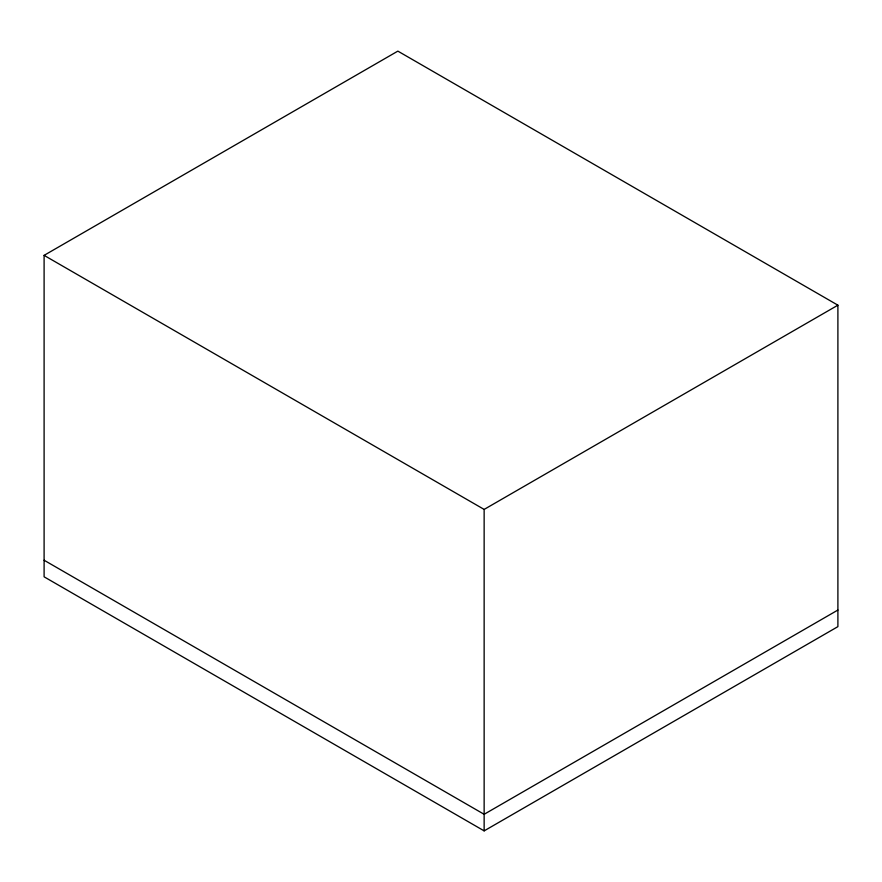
<?xml version="1.0" encoding="UTF-8"?>
<svg xmlns="http://www.w3.org/2000/svg" width="882" height="882" viewBox="0 0 882 882"><rect width="100%" height="100%" fill="white"/><g stroke="black" fill="none" stroke-linecap="round" stroke-linejoin="round"><path stroke-width="1.32" d="M44.1 255.361L397.859 51.123L837.9 305.183L837.9 626.639L484.141 830.877L44.1 576.817L44.1 255.361L484.141 509.421L837.9 305.183M837.9 610.046L484.141 814.295L44.1 560.235M484.141 509.421L484.141 830.877"/></g></svg>
